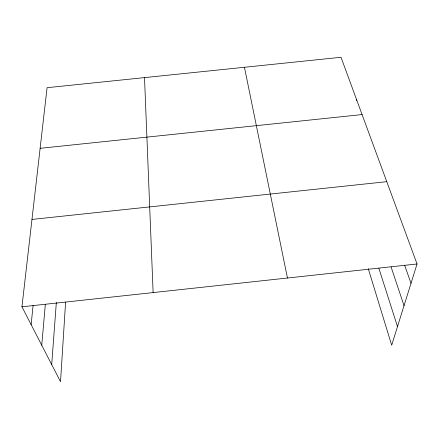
<?xml version="1.0" encoding="UTF-8"?>
<svg xmlns="http://www.w3.org/2000/svg" width="439" height="439" viewBox="0 0 439 439"><rect width="100%" height="100%" fill="white"/><g stroke="black" fill="none" stroke-linecap="round" stroke-linejoin="round"><path stroke-width="0.66" d="M65.598 302.087L60.522 381.716L21.95 306.801L47.077 87.696L341.01 57.284L417.05 263.976L391.681 345.23L368.255 268.619M51.698 364.579L56.335 302.471M41.749 345.257L45.332 304.315M31.142 324.651L33.101 305.385M356.254 100.58L356.446 99.252M21.95 306.801L417.05 263.976M40.125 148.322L362.087 114.574M31.97 219.429L386.77 181.669M404.648 265.233L411.014 283.32M391.05 266.846L404.034 305.659M378.846 268.18L397.493 326.621M244.446 67.277L287.452 278.024M144.513 77.615L153.123 292.583"/></g></svg>
